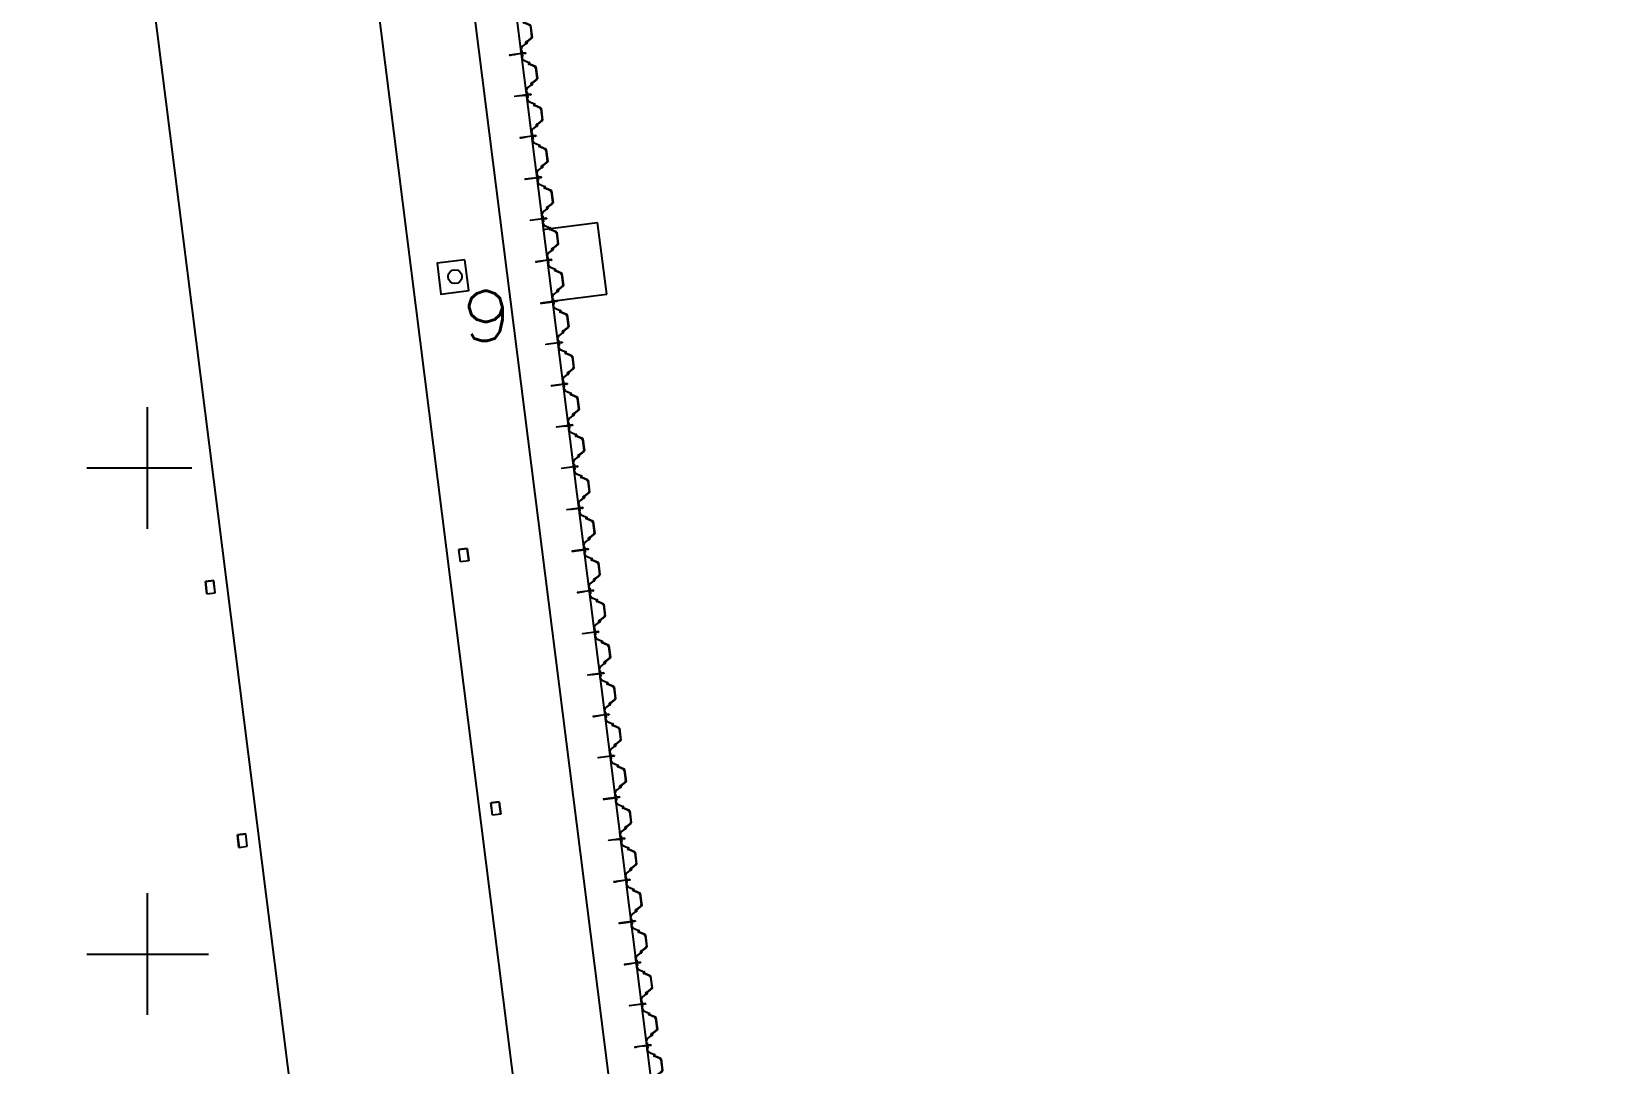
# Model space of a CAD drawing. Header units: inches. Extents: x 2621776591 to 2623670951, y 363331607 to 364354604.
# Drawn here: x 2622181330 to 2622237749, y 363801345 to 363838549 of the extents above; entities that cross this region are included whole.
import ezdxf

# ---------------------------------------------------------------- set-up
doc = ezdxf.new("R2010")
doc.units = ezdxf.units.IN
doc.header["$MEASUREMENT"] = 0
doc.linetypes.add('ACAD_ISO10W100', pattern=[18, 12, -3, 0, -3])
for name, color, linetype in [('ANCHOR POINT', 7, 'Continuous'), ('BOLLARD', 1, 'Continuous'), ('Bollard Nos.', 7, 'Continuous'), ('DIM', 8, 'Continuous'), ('FENDER', 1, 'Continuous'), ('PIER', 7, 'Continuous'), ('SHEETPILE', 9, 'Continuous'), ('TEXT2', 1, 'Continuous')]:
    doc.layers.add(name, color=color, linetype=linetype)
doc.styles.add('ROMANS', font='romans')
pattern_1 = [(345, (493164.8837858685, 2793723.272402522), (0.00246525140460151, 0.009200443495403375), [])]

# ---------------------------------------------------------------- blocks, each defined once
blk = doc.blocks.new('AU25D')
at = {"color": 7}
for p, q in [((-17.75, 10.5), (-17.75, 3.000437081158451)), ((-8.25, 9.5), (-8.25, 7.870285842249359)), ((6.545248191543577, -6.787101521733347), (-7.257391819077383, 5.64085136581707)), ((-5.75, 22.5), (17.85288811077771, 22.5)), ((-5.25, 12.5), (15.13794479972966, 12.5)), ((22.71786163413707, -18.04792223050753), (20.11312721772992, 7.997553924336897)), ((32.39452791679468, -14.31602513385769), (29.79332591397724, 11.6941294184071)), ((717.6054720832016, -14.31602513385769), (720.2066740860191, 11.6941294184071)), ((727.2821383658611, -18.04792223050571), (729.8868727822683, 7.997553924336897)), ((755.7499999999983, 22.5), (732.1471118892205, 22.5)), ((755.2499999999982, 12.5), (734.8620552002667, 12.5)), ((756.5452481915428, 6.787101521733347), (742.7426081809216, -5.64085136581707)), ((743.4547518084528, -6.787101521733347), (757.2573918190737, 5.64085136581707)), ((749.8497159067965, 10.5), (755.1199999999982, 10.5)), ((758.2499999999982, 9.5), (758.2499999999982, 7.870285842249359)), ((767.7499999999982, 10.5), (767.7499999999982, 3.000437081158451)), ((772.7178616341342, 18.04792223050571), (770.113127217729, -7.997553924336897)), ((776.0411521251635, 28.22840040445408), (884.4516152983097, 212.6682477956328)), ((782.3945279167938, 14.31602513385769), (779.7933259139763, -11.6941294184071)), ((785.7178184078231, 24.49650330780605), (873.3022127351968, 173.5047433868967)), ((906.0042368972807, 225), (1343.995763102714, 225)), ((937.9600775321112, 210.4999999999999), (1312.039922467884, 210.4999999999999)), ((1473.958847874833, 28.22840040445589), (1365.548384701686, 212.6682477956328)), ((1464.282181592173, 24.49650330780605), (1376.697787264799, 173.5047433868967)), ((1467.605472083202, 14.31602513385769), (1470.20667408602, -11.6941294184071)), ((1477.282138365861, 18.04792223050753), (1479.886872782267, -7.997553924336897)), ((1493.454751808453, 6.787101521733347), (1507.257391819074, -5.64085136581707)), ((1500.150284093199, 10.5), (1494.879999999998, 10.5)), ((-0.150284093202572, -10.5), (5.119999999998981, -10.5)), ((26.04115212516444, -28.22840040445589), (134.4516152983105, -212.6682477956328)), ((35.71781840782387, -24.49650330780605), (123.3022127351978, -173.5047433868967)), ((593.9957631027154, -225), (156.0042368972826, -225)), ((562.0399224678858, -210.4999999999999), (187.9600775321123, -210.4999999999999)), ((723.9588478748318, -28.22840040445408), (615.5483847016857, -212.6682477956328)), ((714.2821815921725, -24.49650330780605), (626.6977872648002, -173.5047433868967)), ((732.2499999999983, -10.5), (732.2499999999983, -3.000437081158451)), ((741.7499999999982, -9.5), (741.7499999999982, -7.870285842249359)), ((744.2499999999983, -22.5), (767.8528881107759, -22.5)), ((744.7499999999983, -12.5), (765.1379447997286, -12.5)), ((750.1502840931988, -10.5), (744.8799999999992, -10.5)), ((1505.749999999998, -22.5), (1482.14711188922, -22.5)), ((1505.249999999998, -12.5), (1484.862055200267, -12.5)), ((1508.249999999998, -9.5), (1508.249999999998, -7.870285842249359)), ((1517.749999999998, -10.5), (1517.749999999998, -3.000437081158451))]:
    blk.add_line(p, q, dxfattribs=at)
at = {"color": 4, "linetype": 'ACAD_ISO10W100'}
for p, q in [((5, 0), (-5, 0)), ((0, 5), (0, -5)), ((754.9999999999983, 0), (744.9999999999982, 0)), ((749.9999999999983, 5), (749.9999999999983, -5)), ((749.9999999999983, 5), (749.9999999999983, -5)), ((749.9999999999983, -5), (749.9999999999983, 5)), ((1494.999999999998, 0), (1504.999999999998, 0)), ((1499.999999999998, -5), (1499.999999999998, 5))]:
    blk.add_line(p, q, dxfattribs=at)
at = {"color": 7}
for centre, radius, start, end in [((-5.75, 10.5), 12, 90, 180), ((-7.75, 3.000437081158451), 10, 180, 220.5383065500835), ((-5.25, 9.5), 3, 90, 180), ((-5.25, 7.870285842249359), 3, 180, 227.9999999999919), ((15.13794479972966, 7.5), 5, 5.710999999998601, 90), ((17.85288811077771, 10.5), 12, 5.71099999999212, 90), ((732.1471118892205, 10.5), 12, 90, 174.2890000000078), ((734.8620552002667, 7.5), 5, 90, 174.2889999999949), ((742.2499999999982, -3.000437081158451), 10, 139.4616934499115, 180), ((749.8497159067965, -9.5), 20, 90, 139.4616934499065), ((755.1199999999982, 8.3700000000008), 2.129999999999999, 311.9999999999939, 90), ((755.2499999999982, 9.5), 3, 0, 90), ((755.7499999999983, 10.5), 12, 0, 90), ((755.2499999999982, 7.870285842249359), 3, 311.9999999999896, 0), ((757.7499999999982, 3.000437081158451), 10, 319.4616934499165, 0), ((797.5937737241346, 15.56015260882122), 25, 149.5537447587004, 174.2890000000013), ((807.2704400067951, 11.8282555121732), 25, 149.5537447587004, 174.2890000000013), ((937.9600775321112, 135.4999999999999), 75, 90, 149.5537447587004), ((906.0042368972807, 200), 25, 90, 149.5537447587004), ((1312.039922467884, 135.4999999999999), 75, 30.44625524129958, 90), ((1343.995763102714, 200), 25, 30.44625524129958, 90), ((1442.729559993201, 11.8282555121732), 25, 5.710999999998601, 30.44625524129958), ((1452.40622627586, 15.56015260882304), 25, 5.710999999998601, 30.44625524129958), ((1494.879999999998, 8.3700000000008), 2.129999999999999, 90, 228.000000000006), ((1500.150284093199, -9.5), 20, 40.53830655009346, 90), ((1507.749999999998, -3.000437081158451), 10, 0, 40.53830655008851), ((-0.150284093202572, 9.5), 20, 220.5383065500934, 270), ((5.119999999998981, -8.3700000000008), 2.129999999999999, 270, 48.000000000006), ((47.59377372413654, -15.56015260882304), 25, 185.7109999999986, 210.4462552412996), ((57.27044000679597, -11.8282555121732), 25, 185.7109999999986, 210.4462552412996), ((187.9600775321123, -135.4999999999999), 75, 210.4462552412996, 270), ((156.0042368972826, -200), 25, 210.4462552412996, 270), ((562.0399224678858, -135.4999999999999), 75, 270, 329.5537447587004), ((593.9957631027154, -200), 25, 270, 329.5537447587004), ((692.7295599932022, -11.8282555121732), 25, 329.5537447587004, 354.2890000000014), ((702.4062262758616, -15.56015260882122), 25, 329.5537447587004, 354.2890000000014), ((744.2499999999983, -10.5), 12, 180, 270), ((744.7499999999983, -7.870285842249359), 3, 131.999999999994, 180), ((744.7499999999983, -9.5), 3, 180, 270), ((744.8799999999992, -8.3700000000008), 2.129999999999999, 132.0000000000264, 270), ((750.1502840931988, 9.5), 20, 270, 319.4616934499114), ((765.1379447997286, -7.5), 5, 270, 354.2890000000014), ((767.8528881107759, -10.5), 12, 270, 354.2890000000078), ((1482.14711188922, -10.5), 12, 185.7109999999921, 270), ((1484.862055200267, -7.5), 5, 185.7109999999986, 270), ((1505.249999999998, -9.5), 3, 270, 0), ((1505.749999999998, -10.5), 12, 270, 0), ((1505.249999999998, -7.870285842249359), 3, 0, 48.000000000006)]:
    blk.add_arc(centre, radius, start, end, dxfattribs=at)
blk = doc.blocks.new('A$C571E2E11')
at = {"lineweight": 0}
h = blk.add_hatch(dxfattribs=at)
h.set_pattern_fill('ANSI31', color=9, scale=0.003, angle=300.0000000000001, style=0)
h.set_pattern_definition(pattern_1)
h.paths.add_polyline_path([(0.2716404456037787, 0.3856941267379241), (0.2506788047461647, 0.3993179890130572), (-2.621090970910376e-07, 0.0136238019913435), (0.02096137840999291, -6.053596735333121e-08)])
h = blk.add_hatch(dxfattribs=at)
h.set_pattern_fill('ANSI31', color=9, scale=0.003, angle=300.0000000000001, style=0)
h.set_pattern_definition(pattern_1)
h.paths.add_polyline_path([(0.3479340741760097, 0.5030793133191764), (0.3269724333658814, 0.5167031758464873), (0.3160733437398449, 0.4999338635243475), (0.3370349846663885, 0.486310001462698)])
at = {"color": 9, "lineweight": 0}
for points in [[(0.2506788048194721, 0.3993179891258478), (-2.621090970933437e-07, 0.0136238019913435)], [(-2.621090970933437e-07, 0.0136238019913435), (0.0209613784099929, -6.05359673500061e-08)], [(0.2716404455131851, 0.385694126598537), (0.0209613784099929, -6.05359673500061e-08)], [(0.1882121523376554, 0.4637708188965917), (0.1773130625369959, 0.4470015065744519)], [(0.1773130623623729, 0.4470015065744519), (0.345006188028492, 0.3380106091499329)], [(0.1882121520466171, 0.4637708188965917), (0.2615778943873011, 0.4160873014479876)], [(0.3055925235385075, 0.5067457943223417), (0.2510970743605867, 0.4228992322459817)], [(0.3160733437398449, 0.4999338635243475), (0.2615778946201317, 0.4160873014479876)], [(0.2615778943873011, 0.4160873014479876), (0.3559052777709439, 0.3547799214720726)], [(0.3370349844335578, 0.4863100009970367), (0.2825395353138447, 0.4024634389206767)], [(0.3475158047513105, 0.4794980701990426), (0.2930203555733897, 0.3956515081226826)], [(0.3055925235967152, 0.5067457943223417), (0.3475158047513105, 0.4794980701990426)], [(0.3269724335987121, 0.5167031758464873), (0.3160733437980525, 0.4999338635243475)], [(0.3269724333658814, 0.5167031758464873), (0.3479340744088404, 0.5030793133191764)], [(0.3479340741178021, 0.5030793133191764), (0.3370349843753502, 0.4863100009970367)], [(0.355905277596321, 0.3547799214720726), (0.3450061878538691, 0.3380106091499329)]]:
    blk.add_lwpolyline(points, dxfattribs=at)
for centre, start, end in [((0.3094053858807415, 0.4877261077978209), 61.35633697594447, 134.1300096689532), ((0.3285864314215355, 0.4752595301708123), 339.8268834078098, 52.60055610081844)]:
    blk.add_arc(centre, 0.01391010253357776, start, end, dxfattribs=at)
blk = doc.blocks.new('SHEETPILE')
at = {"color": 9, "xscale": 0.0009999999659256785, "yscale": 0.0009999999659256785, "zscale": 0.0009999999659256785, "rotation": 326.9660295775478}
for p in [(298.7649444310809, -194.0039238780737), (300.0224658983643, -194.8216279530898), (301.2799873663462, -195.6393320253119), (302.5375088150031, -196.457036129199), (303.7950302822865, -197.2747402032837), (305.0525517500355, -198.0924442764372), (306.3100732166204, -198.9101483514532), (307.5675946839037, -199.7278524264693), (308.8251161518856, -200.5455564986914), (310.0826376005425, -201.3632606025785), (311.3401590682915, -202.180964675732), (312.5976805348764, -202.998668750748), (313.8552020021598, -203.8163728257641), (315.1127234701416, -204.6340768979862), (316.3702449187986, -205.4517810018733), (317.6277663865476, -206.2694850750268), (318.8852878531325, -207.0871891500428), (320.1428093204158, -207.9048932250589), (321.4003307883977, -208.722597297281), (322.6578522370546, -209.5403014011681), (323.9153737048036, -210.3580054743215), (325.1728951713885, -211.1757095493376), (326.4304166386719, -211.9934136243537), (327.6879381066537, -212.8111176965758), (328.9454595553107, -213.6288218004629), (330.2029810230597, -214.4465258736163)]:
    blk.add_blockref('AU25D', p, dxfattribs=at)
at = {"color": 9, "lineweight": 30, "rotation": 359.9875883989228}
for p in [(299.9608503896161, -195.5949756363407, -3.553101809847515e-05), (301.218371857598, -196.4126797085628, -3.553101760194918e-05), (302.4758933062549, -197.2303838124499, -3.55310189244121e-05), (303.7361713303835, -198.0498803388327, -3.553101478755284e-05), (304.9909362412873, -198.8657919596881, -3.553101540695097e-05), (306.2484577078721, -199.6834960347041, -3.553101581991966e-05), (307.5059791751555, -200.5012001097202, -3.5531015778141e-05), (308.7635006431374, -201.3189041819423, -3.553101528161501e-05), (310.0210220917943, -202.1366082858294, -3.553101662818872e-05), (311.2785435595433, -202.9543123589829, -3.553101701704666e-05), (312.5360650261282, -203.7720164339989, -3.553101743001534e-05), (313.7935864934116, -204.589720509015, -3.553101738823668e-05), (315.0511079613934, -205.4074245812371, -3.55310168917107e-05), (316.3086294100503, -206.2251286851242, -3.55310182382844e-05), (317.5661508777994, -207.0428327582777, -3.553101841824862e-05), (318.8236723443842, -207.8605368332937, -3.55310188312173e-05), (320.0811938116676, -208.6782409083098, -3.553101878943864e-05), (321.3387152796495, -209.4959449805319, -3.553101829291266e-05), (322.5962367283064, -210.313649084419, -3.553101963948636e-05), (323.8537581960554, -211.1313531575724, -3.553101961055686e-05), (325.1112796626403, -211.9490572325885, -3.553102002352554e-05), (326.3688011299237, -212.7667613076046, -3.553101998174688e-05), (327.6263225979055, -213.5844653798267, -3.55310194852209e-05), (328.8838440465624, -214.4021694837138, -3.55310208317946e-05), (330.1413655143115, -215.2198735568672, -3.553102059397138e-05)]:
    blk.add_blockref('A$C571E2E11', p, dxfattribs=at)
blk = doc.blocks.new('A$C6b66f7a2')
at = {"layer": 'BOLLARD'}
blk.add_lwpolyline([(2622196936.466255, 363830324.3229872), (2622195934.44494, 363830197.621433), (2622196074.318439, 363829091.429585), (2622197076.339753, 363829218.1311392)], close=True, dxfattribs=at)
blk.add_circle((2622196579.79987, 363829717.2848173), 250, dxfattribs=at)
at = {"layer": 'FENDER'}
for p, q in [((2622199731.488281, 363831419.2244873), (2622201715.743164, 363831669.6889039)), ((2622202041.347167, 363829090.1575317), (2622201715.743164, 363831669.6889039)), ((2622200057.092285, 363828839.6930542), (2622202041.347167, 363829090.1575317))]:
    blk.add_line(p, q, dxfattribs=at)
at = {"layer": 'Bollard Nos.', "style": 'ROMANS', "width": 1.200000000953674}
blk.add_text('9', height=1800, dxfattribs=at).set_placement((2622196809.129577, 363827401.6835035))
blk = doc.blocks.new('A$Cf8f52d6a')
h = blk.add_hatch()
h.set_pattern_fill('CROSS', color=190, scale=35000)
h.set_pattern_definition([(0, (-2621516680.139141, -363862179.5052117), (8750, 8750), [4375, -13125]), (90, (-2621514492.639141, -363864367.0052117), (-8749.999999999998, 8750), [4375, -13125])])
h.paths.add_polyline_path([(41725.98507356644, -330565.7370127439), (0, 0), (-29008.87305164337, -3661.673514306545), (-10701.31254959106, -146413.587638557), (-5938.21416425705, -155638.1142347455), (-4284.154000759125, -168532.8637120128), (-6564.820395469666, -178660.9218712449), (12920.60696601868, -330565.7370128036)])

msp = doc.modelspace()

# ---------------------------------------------------------------- linework, layer by layer
at = {"layer": 'ANCHOR POINT'}
for p, q in [((2622196721.625659, 363819896.0233567), (2622197019.255517, 363819933.6593445)), ((2622197021.096765, 363819933.9536605), (2622196723.466906, 363819896.3176726)), ((2622197019.255517, 363819933.6593445), (2622197075.709498, 363819487.2145572)), ((2622197077.550745, 363819487.5088733), (2622197021.096765, 363819933.9536605)), ((2622196778.07964, 363819449.5785695), (2622196721.625659, 363819896.0233567)), ((2622196779.920887, 363819449.8728854), (2622196723.466906, 363819896.3176726)), ((2622197075.709498, 363819487.2145572), (2622196778.07964, 363819449.5785695)), ((2622197077.550745, 363819487.5088733), (2622196779.920887, 363819449.8728854)), ((2622187594.346673, 363818742.0048105), (2622187891.977205, 363818779.6354765)), ((2622187893.833761, 363818779.8087226), (2622187596.203229, 363818742.1780566)), ((2622187948.423204, 363818333.1896801), (2622187891.977205, 363818779.6354765)), ((2622187950.279761, 363818333.3629262), (2622187893.833761, 363818779.8087226)), ((2622187650.792673, 363818295.559014), (2622187594.346673, 363818742.0048105)), ((2622187596.203229, 363818742.1780566), (2622187652.649229, 363818295.7322601)), ((2622187650.792673, 363818295.559014), (2622187948.423204, 363818333.1896801)), ((2622187652.649229, 363818295.7322601), (2622187950.279761, 363818333.3629262)), ((2622197875.907466, 363810768.7218094), (2622198173.537325, 363810806.3577973)), ((2622197932.361448, 363810322.2770224), (2622197875.907466, 363810768.7218094)), ((2622198175.424026, 363810806.6578619), (2622197877.794168, 363810769.0218739)), ((2622197934.248149, 363810322.5770867), (2622197877.794168, 363810769.0218739)), ((2622198229.991307, 363810359.9130102), (2622197932.361448, 363810322.2770224)), ((2622198231.878007, 363810360.2130745), (2622197934.248149, 363810322.5770867)), ((2622198173.537325, 363810806.3577973), (2622198229.991307, 363810359.9130102)), ((2622198231.878007, 363810360.2130745), (2622198175.424026, 363810806.6578619)), ((2622188748.196797, 363809614.6486808), (2622189045.827328, 363809652.2793468)), ((2622188804.642797, 363809168.2028843), (2622188748.196797, 363809614.6486808)), ((2622189047.729338, 363809652.4583393), (2622188750.098807, 363809614.8276733)), ((2622188750.098807, 363809614.8276733), (2622188806.544806, 363809168.3818768)), ((2622188804.642797, 363809168.2028843), (2622189102.273328, 363809205.8335506)), ((2622188806.544806, 363809168.3818768), (2622189104.175339, 363809206.012543)), ((2622189102.273328, 363809205.8335506), (2622189045.827328, 363809652.2793468)), ((2622189104.175339, 363809206.012543), (2622189047.729338, 363809652.4583393))]:
    msp.add_line(p, q, dxfattribs=at)
at = {"layer": 'FENDER'}
for p, q in [((2622199731.488281, 363831419.2244873), (2622201715.743164, 363831669.6889039)), ((2622202041.347167, 363829090.1575317), (2622201715.743164, 363831669.6889039)), ((2622200057.092285, 363828839.6930542), (2622202041.347167, 363829090.1575317))]:
    msp.add_line(p, q, dxfattribs=at)
at = {"layer": 'PIER'}
for p, q in [((2622237748.669151, 363530591.0374553), (2622154131.963377, 364193027.6195066)), ((2622236260.414062, 363530403.1809692), (2622152831.814672, 364191349.5842687))]:
    msp.add_line(p, q, dxfattribs=at)
at = {"layer": 'TEXT2'}
for p, q in [((2622151194.757455, 364176374.1662219), (2622226613.134803, 363579913.5634318)), ((2622143257.952209, 364175370.6113011), (2622218676.329557, 363578910.0085109))]:
    msp.add_line(p, q, dxfattribs=at)

# ---------------------------------------------------------------- block references
at = {"color": 190}
msp.add_blockref('A$Cf8f52d6a', (2622182171.517826, 363862179.5052117), dxfattribs=at)
at = {"layer": 'DIM'}
msp.add_blockref('A$C6b66f7a2', (0, 0), dxfattribs=at)
at = {"layer": 'SHEETPILE', "color": 10, "linetype": 'Continuous', "xscale": 999.9999629246952, "yscale": 999.99999995941, "zscale": 999.9999999999998, "rotation": 310.2281254504237}
msp.add_blockref('SHEETPILE', (2622154131.963378, 364193027.6195066, -1.587643645023506e-09), dxfattribs=at)

doc.saveas('drawing.dxf')
